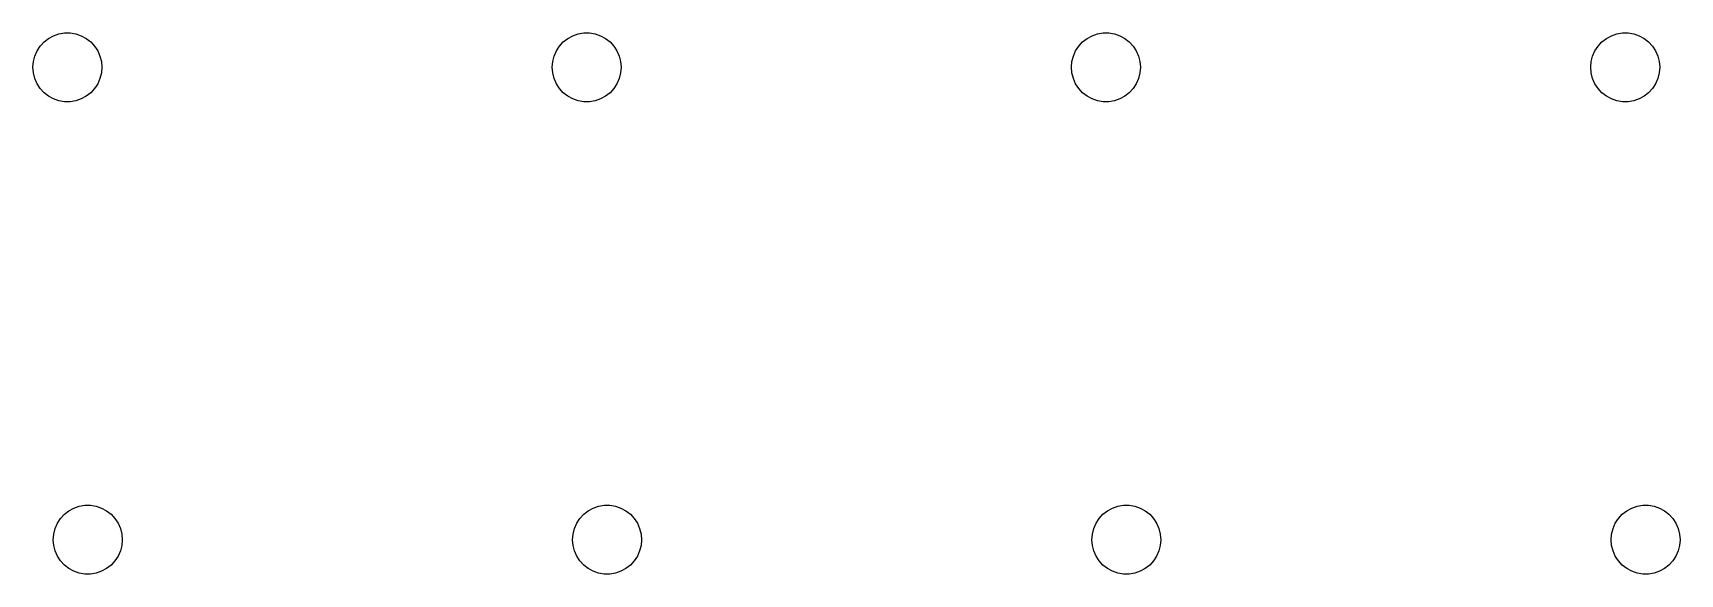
# Model space of a CAD drawing. Extents: x 281 to 530, y -238 to -79.
# Drawn here: x 463.1 to 530, y -100.7 to -78.7 of the extents above; entities that cross this region are included whole.
import ezdxf

# ---------------------------------------------------------------- set-up
doc = ezdxf.new("R2010")
doc.units = 0
doc.layers.add('BLACK', color=7, linetype='CONTINUOUS')

msp = doc.modelspace()

# ---------------------------------------------------------------- linework, layer by layer
at = {"layer": 'BLACK', "linetype": 'CONTINUOUS'}
for p, q in [((463.513094, -79.104987), (463.695561, -78.962967)), ((463.695561, -78.962967), (463.898914, -78.852917)), ((463.898914, -78.852917), (464.117608, -78.77784)), ((464.117608, -78.77784), (464.345677, -78.739782)), ((464.345677, -78.739782), (464.576899, -78.739782)), ((464.576899, -78.739782), (464.804968, -78.77784)), ((464.804968, -78.77784), (465.023662, -78.852917)), ((465.023662, -78.852917), (465.227015, -78.962967)), ((465.227015, -78.962967), (465.409482, -79.104987)), ((484.611522, -79.104987), (484.793989, -78.962967)), ((484.793989, -78.962967), (484.997342, -78.852917)), ((484.997342, -78.852917), (485.216036, -78.77784)), ((485.216036, -78.77784), (485.444105, -78.739782)), ((485.444105, -78.739782), (485.675327, -78.739782)), ((485.675327, -78.739782), (485.903396, -78.77784)), ((485.903396, -78.77784), (486.12209, -78.852917)), ((486.12209, -78.852917), (486.325443, -78.962967)), ((486.325443, -78.962967), (486.50791, -79.104987)), ((505.70995, -79.104987), (505.892417, -78.962967)), ((505.892417, -78.962967), (506.09577, -78.852917)), ((506.09577, -78.852917), (506.314464, -78.77784)), ((506.314464, -78.77784), (506.542533, -78.739782)), ((506.542533, -78.739782), (506.773755, -78.739782)), ((506.773755, -78.739782), (507.001824, -78.77784)), ((507.001824, -78.77784), (507.220518, -78.852917)), ((507.220518, -78.852917), (507.423871, -78.962967)), ((507.423871, -78.962967), (507.606338, -79.104987)), ((526.808378, -79.104987), (526.990845, -78.962967)), ((526.990845, -78.962967), (527.194198, -78.852917)), ((527.194198, -78.852917), (527.412892, -78.77784)), ((527.412892, -78.77784), (527.640961, -78.739782)), ((527.640961, -78.739782), (527.872183, -78.739782)), ((527.872183, -78.739782), (528.100252, -78.77784)), ((528.100252, -78.77784), (528.318946, -78.852917)), ((528.318946, -78.852917), (528.522299, -78.962967)), ((528.522299, -78.962967), (528.704766, -79.104987)), ((463.137144, -79.680421), (463.230025, -79.468674)), ((463.230025, -79.468674), (463.356491, -79.275102)), ((463.356491, -79.275102), (463.513094, -79.104987)), ((465.409482, -79.104987), (465.566085, -79.275102)), ((465.566085, -79.275102), (465.692551, -79.468674)), ((465.692551, -79.468674), (465.785432, -79.680421)), ((484.235572, -79.680421), (484.328453, -79.468674)), ((484.328453, -79.468674), (484.454919, -79.275102)), ((484.454919, -79.275102), (484.611522, -79.104987)), ((486.50791, -79.104987), (486.664513, -79.275102)), ((486.664513, -79.275102), (486.790979, -79.468674)), ((486.790979, -79.468674), (486.88386, -79.680421)), ((505.334, -79.680421), (505.426881, -79.468674)), ((505.426881, -79.468674), (505.553347, -79.275102)), ((505.553347, -79.275102), (505.70995, -79.104987)), ((507.606338, -79.104987), (507.762941, -79.275102)), ((507.762941, -79.275102), (507.889407, -79.468674)), ((507.889407, -79.468674), (507.982288, -79.680421)), ((526.432428, -79.680421), (526.525309, -79.468674)), ((526.525309, -79.468674), (526.651775, -79.275102)), ((526.651775, -79.275102), (526.808378, -79.104987)), ((528.704766, -79.104987), (528.861369, -79.275102)), ((528.861369, -79.275102), (528.987835, -79.468674)), ((528.987835, -79.468674), (529.080716, -79.680421)), ((463.061288, -80.135), (463.080382, -79.904568)), ((463.080382, -80.365432), (463.061288, -80.135)), ((463.080382, -79.904568), (463.137144, -79.680421)), ((465.785432, -79.680421), (465.842194, -79.904568)), ((465.842194, -79.904568), (465.861288, -80.135)), ((465.861288, -80.135), (465.842194, -80.365432)), ((484.159716, -80.135), (484.17881, -79.904568)), ((484.17881, -80.365432), (484.159716, -80.135)), ((484.17881, -79.904568), (484.235572, -79.680421)), ((486.88386, -79.680421), (486.940622, -79.904568)), ((486.940622, -79.904568), (486.959716, -80.135)), ((486.959716, -80.135), (486.940622, -80.365432)), ((505.258144, -80.135), (505.277238, -79.904568)), ((505.277238, -80.365432), (505.258144, -80.135)), ((505.277238, -79.904568), (505.334, -79.680421)), ((507.982288, -79.680421), (508.03905, -79.904568)), ((508.03905, -79.904568), (508.058144, -80.135)), ((508.058144, -80.135), (508.03905, -80.365432)), ((526.356572, -80.135), (526.375666, -79.904568)), ((526.375666, -80.365432), (526.356572, -80.135)), ((526.375666, -79.904568), (526.432428, -79.680421)), ((529.080716, -79.680421), (529.137478, -79.904568)), ((529.137478, -79.904568), (529.156572, -80.135)), ((529.156572, -80.135), (529.137478, -80.365432)), ((463.137144, -80.589579), (463.080382, -80.365432)), ((463.230025, -80.801326), (463.137144, -80.589579)), ((463.356491, -80.994898), (463.230025, -80.801326)), ((465.692551, -80.801326), (465.566085, -80.994898)), ((465.785432, -80.589579), (465.692551, -80.801326)), ((465.842194, -80.365432), (465.785432, -80.589579)), ((484.235572, -80.589579), (484.17881, -80.365432)), ((484.328453, -80.801326), (484.235572, -80.589579)), ((484.454919, -80.994898), (484.328453, -80.801326)), ((486.790979, -80.801326), (486.664513, -80.994898)), ((486.88386, -80.589579), (486.790979, -80.801326)), ((486.940622, -80.365432), (486.88386, -80.589579)), ((505.334, -80.589579), (505.277238, -80.365432)), ((505.426881, -80.801326), (505.334, -80.589579)), ((505.553347, -80.994898), (505.426881, -80.801326)), ((507.889407, -80.801326), (507.762941, -80.994898)), ((507.982288, -80.589579), (507.889407, -80.801326)), ((508.03905, -80.365432), (507.982288, -80.589579)), ((526.432428, -80.589579), (526.375666, -80.365432)), ((526.525309, -80.801326), (526.432428, -80.589579)), ((526.651775, -80.994898), (526.525309, -80.801326)), ((528.987835, -80.801326), (528.861369, -80.994898)), ((529.080716, -80.589579), (528.987835, -80.801326)), ((529.137478, -80.365432), (529.080716, -80.589579)), ((463.513094, -81.165013), (463.356491, -80.994898)), ((463.695561, -81.307033), (463.513094, -81.165013)), ((463.898914, -81.417083), (463.695561, -81.307033)), ((464.117608, -81.49216), (463.898914, -81.417083)), ((464.345677, -81.530218), (464.117608, -81.49216)), ((464.576899, -81.530218), (464.345677, -81.530218)), ((464.804968, -81.49216), (464.576899, -81.530218)), ((465.023662, -81.417083), (464.804968, -81.49216)), ((465.227015, -81.307033), (465.023662, -81.417083)), ((465.409482, -81.165013), (465.227015, -81.307033)), ((465.566085, -80.994898), (465.409482, -81.165013)), ((484.611522, -81.165013), (484.454919, -80.994898)), ((484.793989, -81.307033), (484.611522, -81.165013)), ((484.997342, -81.417083), (484.793989, -81.307033)), ((485.216036, -81.49216), (484.997342, -81.417083)), ((485.444105, -81.530218), (485.216036, -81.49216)), ((485.675327, -81.530218), (485.444105, -81.530218)), ((485.903396, -81.49216), (485.675327, -81.530218)), ((486.12209, -81.417083), (485.903396, -81.49216)), ((486.325443, -81.307033), (486.12209, -81.417083)), ((486.50791, -81.165013), (486.325443, -81.307033)), ((486.664513, -80.994898), (486.50791, -81.165013)), ((505.70995, -81.165013), (505.553347, -80.994898)), ((505.892417, -81.307033), (505.70995, -81.165013)), ((506.09577, -81.417083), (505.892417, -81.307033)), ((506.314464, -81.49216), (506.09577, -81.417083)), ((506.542533, -81.530218), (506.314464, -81.49216)), ((506.773755, -81.530218), (506.542533, -81.530218)), ((507.001824, -81.49216), (506.773755, -81.530218)), ((507.220518, -81.417083), (507.001824, -81.49216)), ((507.423871, -81.307033), (507.220518, -81.417083)), ((507.606338, -81.165013), (507.423871, -81.307033)), ((507.762941, -80.994898), (507.606338, -81.165013)), ((526.808378, -81.165013), (526.651775, -80.994898)), ((526.990845, -81.307033), (526.808378, -81.165013)), ((527.194198, -81.417083), (526.990845, -81.307033)), ((527.412892, -81.49216), (527.194198, -81.417083)), ((527.640961, -81.530218), (527.412892, -81.49216)), ((527.872183, -81.530218), (527.640961, -81.530218)), ((528.100252, -81.49216), (527.872183, -81.530218)), ((528.318946, -81.417083), (528.100252, -81.49216)), ((528.522299, -81.307033), (528.318946, -81.417083)), ((528.704766, -81.165013), (528.522299, -81.307033)), ((528.861369, -80.994898), (528.704766, -81.165013)), ((464.184919, -98.457221), (464.341522, -98.287106)), ((464.341522, -98.287106), (464.523989, -98.145086)), ((464.523989, -98.145086), (464.727342, -98.035036)), ((464.727342, -98.035036), (464.946036, -97.959959)), ((464.946036, -97.959959), (465.174105, -97.921901)), ((465.174105, -97.921901), (465.405327, -97.921901)), ((465.405327, -97.921901), (465.633396, -97.959959)), ((465.633396, -97.959959), (465.85209, -98.035036)), ((465.85209, -98.035036), (466.055443, -98.145086)), ((466.055443, -98.145086), (466.23791, -98.287106)), ((466.23791, -98.287106), (466.394513, -98.457221)), ((485.283347, -98.457221), (485.43995, -98.287106)), ((485.43995, -98.287106), (485.622417, -98.145086)), ((485.622417, -98.145086), (485.82577, -98.035036)), ((485.82577, -98.035036), (486.044464, -97.959959)), ((486.044464, -97.959959), (486.272533, -97.921901)), ((486.272533, -97.921901), (486.503755, -97.921901)), ((486.503755, -97.921901), (486.731824, -97.959959)), ((486.731824, -97.959959), (486.950518, -98.035036)), ((486.950518, -98.035036), (487.153871, -98.145086)), ((487.153871, -98.145086), (487.336338, -98.287106)), ((487.336338, -98.287106), (487.492941, -98.457221)), ((506.381775, -98.457221), (506.538378, -98.287106)), ((506.538378, -98.287106), (506.720845, -98.145086)), ((506.720845, -98.145086), (506.924198, -98.035036)), ((506.924198, -98.035036), (507.142892, -97.959959)), ((507.142892, -97.959959), (507.370961, -97.921901)), ((507.370961, -97.921901), (507.602183, -97.921901)), ((507.602183, -97.921901), (507.830252, -97.959959)), ((507.830252, -97.959959), (508.048946, -98.035036)), ((508.048946, -98.035036), (508.252299, -98.145086)), ((508.252299, -98.145086), (508.434766, -98.287106)), ((508.434766, -98.287106), (508.591369, -98.457221)), ((527.480203, -98.457221), (527.636806, -98.287106)), ((527.636806, -98.287106), (527.819273, -98.145086)), ((527.819273, -98.145086), (528.022626, -98.035036)), ((528.022626, -98.035036), (528.24132, -97.959959)), ((528.24132, -97.959959), (528.469389, -97.921901)), ((528.469389, -97.921901), (528.700611, -97.921901)), ((528.700611, -97.921901), (528.92868, -97.959959)), ((528.92868, -97.959959), (529.147374, -98.035036)), ((529.147374, -98.035036), (529.350727, -98.145086)), ((529.350727, -98.145086), (529.533194, -98.287106)), ((529.533194, -98.287106), (529.689797, -98.457221)), ((463.90881, -99.086687), (463.965572, -98.86254)), ((463.965572, -98.86254), (464.058453, -98.650793)), ((464.058453, -98.650793), (464.184919, -98.457221)), ((466.394513, -98.457221), (466.520979, -98.650793)), ((466.520979, -98.650793), (466.61386, -98.86254)), ((466.61386, -98.86254), (466.670622, -99.086687)), ((485.007238, -99.086687), (485.064, -98.86254)), ((485.064, -98.86254), (485.156881, -98.650793)), ((485.156881, -98.650793), (485.283347, -98.457221)), ((487.492941, -98.457221), (487.619407, -98.650793)), ((487.619407, -98.650793), (487.712288, -98.86254)), ((487.712288, -98.86254), (487.76905, -99.086687)), ((506.105666, -99.086687), (506.162428, -98.86254)), ((506.162428, -98.86254), (506.255309, -98.650793)), ((506.255309, -98.650793), (506.381775, -98.457221)), ((508.591369, -98.457221), (508.717835, -98.650793)), ((508.717835, -98.650793), (508.810716, -98.86254)), ((508.810716, -98.86254), (508.867478, -99.086687)), ((527.204094, -99.086687), (527.260856, -98.86254)), ((527.260856, -98.86254), (527.353737, -98.650793)), ((527.353737, -98.650793), (527.480203, -98.457221)), ((529.689797, -98.457221), (529.816263, -98.650793)), ((529.816263, -98.650793), (529.909144, -98.86254)), ((529.909144, -98.86254), (529.965906, -99.086687)), ((463.889716, -99.317119), (463.90881, -99.086687)), ((463.90881, -99.547551), (463.889716, -99.317119)), ((463.965572, -99.771698), (463.90881, -99.547551)), ((466.670622, -99.547551), (466.61386, -99.771698)), ((466.670622, -99.086687), (466.689716, -99.317119)), ((466.689716, -99.317119), (466.670622, -99.547551)), ((484.988144, -99.317119), (485.007238, -99.086687)), ((485.007238, -99.547551), (484.988144, -99.317119)), ((485.064, -99.771698), (485.007238, -99.547551)), ((487.76905, -99.547551), (487.712288, -99.771698)), ((487.76905, -99.086687), (487.788144, -99.317119)), ((487.788144, -99.317119), (487.76905, -99.547551)), ((506.086572, -99.317119), (506.105666, -99.086687)), ((506.105666, -99.547551), (506.086572, -99.317119)), ((506.162428, -99.771698), (506.105666, -99.547551)), ((508.867478, -99.547551), (508.810716, -99.771698)), ((508.867478, -99.086687), (508.886572, -99.317119)), ((508.886572, -99.317119), (508.867478, -99.547551)), ((527.185, -99.317119), (527.204094, -99.086687)), ((527.204094, -99.547551), (527.185, -99.317119)), ((527.260856, -99.771698), (527.204094, -99.547551)), ((529.965906, -99.547551), (529.909144, -99.771698)), ((529.965906, -99.086687), (529.985, -99.317119)), ((529.985, -99.317119), (529.965906, -99.547551)), ((464.058453, -99.983445), (463.965572, -99.771698)), ((464.184919, -100.177017), (464.058453, -99.983445)), ((464.341522, -100.347132), (464.184919, -100.177017)), ((464.523989, -100.489152), (464.341522, -100.347132)), ((466.23791, -100.347132), (466.055443, -100.489152)), ((466.394513, -100.177017), (466.23791, -100.347132)), ((466.520979, -99.983445), (466.394513, -100.177017)), ((466.61386, -99.771698), (466.520979, -99.983445)), ((485.156881, -99.983445), (485.064, -99.771698)), ((485.283347, -100.177017), (485.156881, -99.983445)), ((485.43995, -100.347132), (485.283347, -100.177017)), ((485.622417, -100.489152), (485.43995, -100.347132)), ((487.336338, -100.347132), (487.153871, -100.489152)), ((487.492941, -100.177017), (487.336338, -100.347132)), ((487.619407, -99.983445), (487.492941, -100.177017)), ((487.712288, -99.771698), (487.619407, -99.983445)), ((506.255309, -99.983445), (506.162428, -99.771698)), ((506.381775, -100.177017), (506.255309, -99.983445)), ((506.538378, -100.347132), (506.381775, -100.177017)), ((506.720845, -100.489152), (506.538378, -100.347132)), ((508.434766, -100.347132), (508.252299, -100.489152)), ((508.591369, -100.177017), (508.434766, -100.347132)), ((508.717835, -99.983445), (508.591369, -100.177017)), ((508.810716, -99.771698), (508.717835, -99.983445)), ((527.353737, -99.983445), (527.260856, -99.771698)), ((527.480203, -100.177017), (527.353737, -99.983445)), ((527.636806, -100.347132), (527.480203, -100.177017)), ((527.819273, -100.489152), (527.636806, -100.347132)), ((529.533194, -100.347132), (529.350727, -100.489152)), ((529.689797, -100.177017), (529.533194, -100.347132)), ((529.816263, -99.983445), (529.689797, -100.177017)), ((529.909144, -99.771698), (529.816263, -99.983445)), ((464.727342, -100.599202), (464.523989, -100.489152)), ((464.946036, -100.674279), (464.727342, -100.599202)), ((465.174105, -100.712337), (464.946036, -100.674279)), ((465.405327, -100.712337), (465.174105, -100.712337)), ((465.633396, -100.674279), (465.405327, -100.712337)), ((465.85209, -100.599202), (465.633396, -100.674279)), ((466.055443, -100.489152), (465.85209, -100.599202)), ((485.82577, -100.599202), (485.622417, -100.489152)), ((486.044464, -100.674279), (485.82577, -100.599202)), ((486.272533, -100.712337), (486.044464, -100.674279)), ((486.503755, -100.712337), (486.272533, -100.712337)), ((486.731824, -100.674279), (486.503755, -100.712337)), ((486.950518, -100.599202), (486.731824, -100.674279)), ((487.153871, -100.489152), (486.950518, -100.599202)), ((506.924198, -100.599202), (506.720845, -100.489152)), ((507.142892, -100.674279), (506.924198, -100.599202)), ((507.370961, -100.712337), (507.142892, -100.674279)), ((507.602183, -100.712337), (507.370961, -100.712337)), ((507.830252, -100.674279), (507.602183, -100.712337)), ((508.048946, -100.599202), (507.830252, -100.674279)), ((508.252299, -100.489152), (508.048946, -100.599202)), ((528.022626, -100.599202), (527.819273, -100.489152)), ((528.24132, -100.674279), (528.022626, -100.599202)), ((528.469389, -100.712337), (528.24132, -100.674279)), ((528.700611, -100.712337), (528.469389, -100.712337)), ((528.92868, -100.674279), (528.700611, -100.712337)), ((529.147374, -100.599202), (528.92868, -100.674279)), ((529.350727, -100.489152), (529.147374, -100.599202))]:
    msp.add_line(p, q, dxfattribs=at)

doc.saveas('drawing.dxf')
